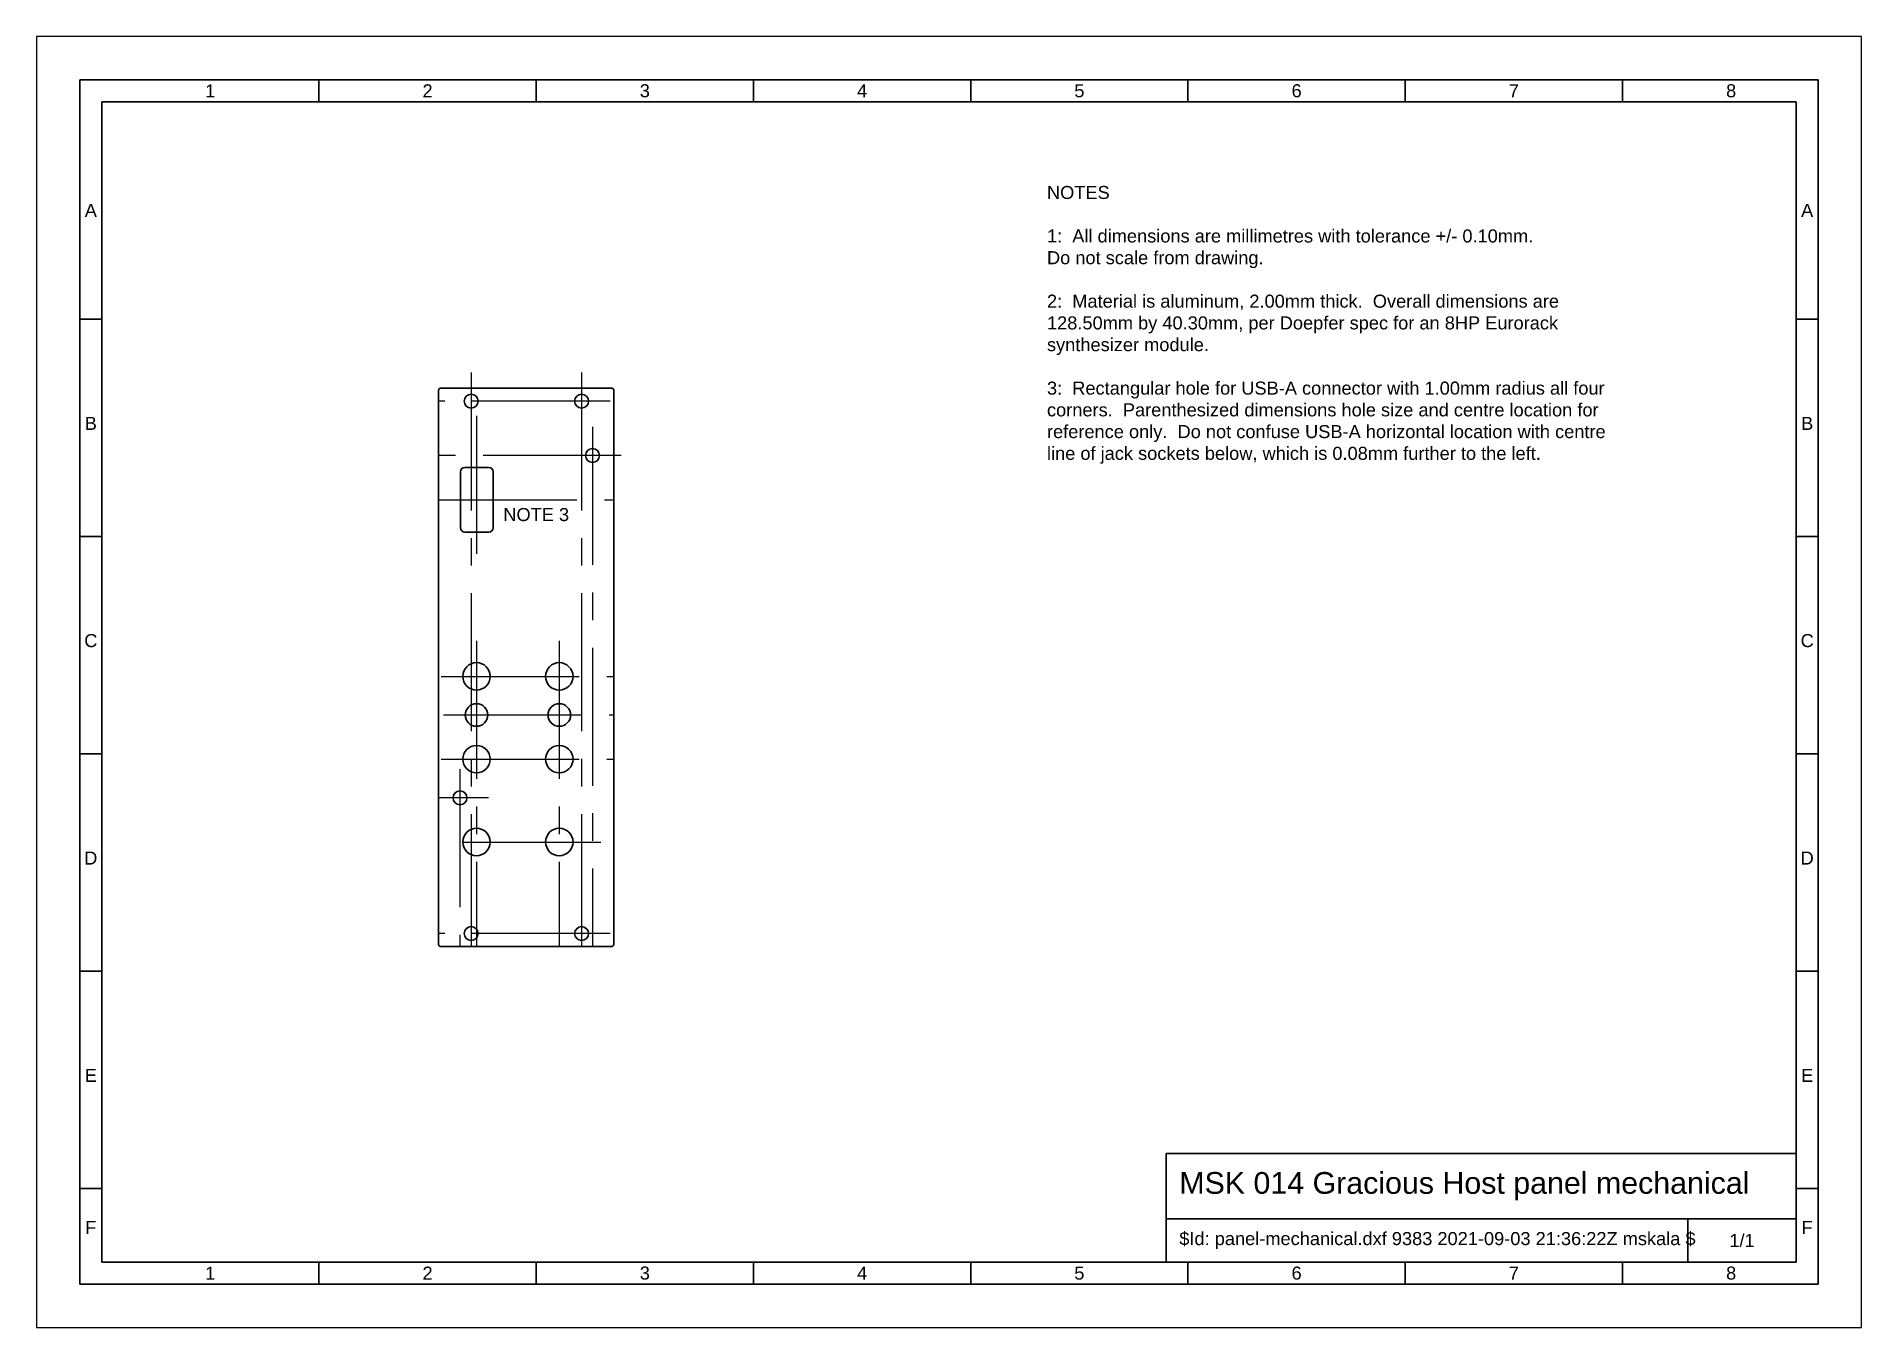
# Model space of a CAD drawing. Header units: millimetres. Extents: x 0 to 420, y 0 to 297.
import ezdxf

# ---------------------------------------------------------------- set-up
doc = ezdxf.new("R2010")
doc.units = ezdxf.units.MM
doc.linetypes.add('CENTER', pattern=[50.8, 31.75, -6.35, 6.35, -6.35])
for name, color, linetype, lineweight, true_color in [('centre lines', 14, 'CENTER', 25, 0x800000), ('frame', 5, 'Continuous', 35, 0x0000ff), ('holes', 7, 'Continuous', 35, 0x000000), ('notes', 94, 'Continuous', 25, 0x008000), ('outlines', 7, 'Continuous', 35, 0x000000), ('paper outline', 1, 'Continuous', 25, 0xff0000)]:
    doc.layers.add(name, color=color, linetype=linetype, lineweight=lineweight, true_color=true_color)
doc.styles.add('textstyle0', font='')
doc.styles.add('textstyle1', font='')
doc.styles.add('textstyle10', font='')
doc.styles.add('textstyle11', font='')
doc.styles.add('textstyle12', font='')
doc.styles.add('textstyle13', font='')
doc.styles.add('textstyle14', font='')
doc.styles.add('textstyle15', font='')
doc.styles.add('textstyle16', font='')
doc.styles.add('textstyle17', font='')
doc.styles.add('textstyle18', font='')
doc.styles.add('textstyle19', font='')
doc.styles.add('textstyle2', font='')
doc.styles.add('textstyle20', font='')
doc.styles.add('textstyle21', font='')
doc.styles.add('textstyle22', font='')
doc.styles.add('textstyle23', font='')
doc.styles.add('textstyle24', font='')
doc.styles.add('textstyle25', font='')
doc.styles.add('textstyle26', font='')
doc.styles.add('textstyle27', font='')
doc.styles.add('textstyle28', font='')
doc.styles.add('textstyle29', font='')
doc.styles.add('textstyle3', font='')
doc.styles.add('textstyle30', font='')
doc.styles.add('textstyle31', font='')
doc.styles.add('textstyle32', font='')
doc.styles.add('textstyle4', font='')
doc.styles.add('textstyle5', font='')
doc.styles.add('textstyle6', font='')
doc.styles.add('textstyle7', font='')
doc.styles.add('textstyle8', font='')
doc.styles.add('textstyle9', font='')
doc.styles.get('textstyle0').set_extended_font_data('Liberation Sans')
doc.styles.get('textstyle1').set_extended_font_data('Nimbus Sans L')
doc.styles.get('textstyle10').set_extended_font_data('Nimbus Sans L')
doc.styles.get('textstyle11').set_extended_font_data('Nimbus Sans L')
doc.styles.get('textstyle12').set_extended_font_data('Nimbus Sans L')
doc.styles.get('textstyle13').set_extended_font_data('Nimbus Sans L')
doc.styles.get('textstyle14').set_extended_font_data('Nimbus Sans L')
doc.styles.get('textstyle15').set_extended_font_data('Nimbus Sans L')
doc.styles.get('textstyle16').set_extended_font_data('Nimbus Sans L')
doc.styles.get('textstyle17').set_extended_font_data('Nimbus Sans L')
doc.styles.get('textstyle18').set_extended_font_data('Nimbus Sans L')
doc.styles.get('textstyle19').set_extended_font_data('Nimbus Sans L')
doc.styles.get('textstyle2').set_extended_font_data('Nimbus Sans L')
doc.styles.get('textstyle20').set_extended_font_data('Nimbus Sans L')
doc.styles.get('textstyle21').set_extended_font_data('Nimbus Sans L')
doc.styles.get('textstyle22').set_extended_font_data('Nimbus Sans L')
doc.styles.get('textstyle23').set_extended_font_data('Nimbus Sans L')
doc.styles.get('textstyle24').set_extended_font_data('Nimbus Sans L')
doc.styles.get('textstyle25').set_extended_font_data('Nimbus Sans L')
doc.styles.get('textstyle26').set_extended_font_data('Nimbus Sans L')
doc.styles.get('textstyle27').set_extended_font_data('Nimbus Sans L')
doc.styles.get('textstyle28').set_extended_font_data('Nimbus Sans L')
doc.styles.get('textstyle29').set_extended_font_data('Nimbus Sans L')
doc.styles.get('textstyle3').set_extended_font_data('Nimbus Sans L')
doc.styles.get('textstyle30').set_extended_font_data('Nimbus Sans L')
doc.styles.get('textstyle31').set_extended_font_data('Nimbus Sans L')
doc.styles.get('textstyle32').set_extended_font_data('Liberation Sans')
doc.styles.get('textstyle4').set_extended_font_data('Nimbus Sans L')
doc.styles.get('textstyle5').set_extended_font_data('Nimbus Sans L')
doc.styles.get('textstyle6').set_extended_font_data('Nimbus Sans L')
doc.styles.get('textstyle7').set_extended_font_data('Nimbus Sans L')
doc.styles.get('textstyle8').set_extended_font_data('Nimbus Sans L')
doc.styles.get('textstyle9').set_extended_font_data('Nimbus Sans L')

msp = doc.modelspace()

# ---------------------------------------------------------------- linework, layer by layer
at = {"layer": 'centre lines'}
for p, q in [((100.05, 219.72), (100.05, 87.62)), ((125.45, 219.72), (125.45, 87.62)), ((101.35, 177.99), (101.35, 216.12)), ((132.05, 213.12), (92.55, 213.12)), ((127.94, 207.19), (127.94, 87.62)), ((134.54, 200.59), (92.55, 200.59)), ((92.59, 190.44), (132.85, 190.44)), ((101.27, 157.95), (101.27, 87.62)), ((120.32, 157.95), (120.32, 87.62)), ((93.12, 149.8), (132.85, 149.8)), ((93.67, 140.91), (132.85, 140.91)), ((93.12, 130.75), (132.85, 130.75)), ((97.46, 128.45), (97.46, 87.62)), ((104.06, 121.86), (92.55, 121.86)), ((98.12, 111.69), (132.85, 111.69)), ((132.05, 90.62), (92.55, 90.62))]:
    msp.add_line(p, q, dxfattribs=at)
at = {"layer": 'frame'}
for p, q in [((10, 287), (10, 10)), ((410, 287), (10, 287)), ((65, 287), (65, 282)), ((115, 287), (115, 282)), ((165, 287), (165, 282)), ((215, 287), (215, 282)), ((265, 287), (265, 282)), ((315, 287), (315, 282)), ((365, 287), (365, 282)), ((410, 10), (410, 287)), ((15, 282), (15, 15)), ((405, 282), (15, 282)), ((405, 15), (405, 282)), ((15, 232), (10, 232)), ((410, 232), (405, 232)), ((15, 182), (10, 182)), ((410, 182), (405, 182)), ((15, 132), (10, 132)), ((410, 132), (405, 132)), ((15, 82), (10, 82)), ((410, 82), (405, 82)), ((260, 40), (405, 40)), ((260, 25), (260, 40)), ((15, 32), (10, 32)), ((410, 32), (405, 32)), ((260, 25), (405, 25)), ((260, 15), (260, 25)), ((380, 15), (380, 25)), ((15, 15), (405, 15)), ((65, 15), (65, 10)), ((115, 15), (115, 10)), ((165, 15), (165, 10)), ((215, 15), (215, 10)), ((265, 15), (265, 10)), ((315, 15), (315, 10)), ((365, 15), (365, 10)), ((10, 10), (410, 10))]:
    msp.add_line(p, q, dxfattribs=at)
at = {"layer": 'holes'}
for p, q in [((98.59, 197.88), (104.11, 197.88)), ((97.59, 183.99), (97.59, 196.88)), ((105.11, 196.88), (105.11, 183.99)), ((104.11, 182.99), (98.59, 182.99))]:
    msp.add_line(p, q, dxfattribs=at)
for centre, radius in [((100.05, 213.12), 1.6), ((125.45, 213.12), 1.6), ((127.94, 200.59), 1.6), ((101.27, 149.8), 3.15), ((120.32, 149.8), 3.15), ((101.27, 140.91), 2.6), ((120.32, 140.91), 2.6), ((101.27, 130.75), 3.15), ((120.32, 130.75), 3.15), ((97.46, 121.86), 1.6), ((101.27, 111.69), 3.15), ((120.32, 111.69), 3.15), ((100.05, 90.62), 1.6), ((125.45, 90.62), 1.6)]:
    msp.add_circle(centre, radius, dxfattribs=at)
for centre, start, end in [((98.59, 196.88), 90, 180), ((104.11, 196.88), 0, 90), ((98.59, 183.99), 180, 270), ((104.11, 183.99), 270, 0)]:
    msp.add_arc(centre, 1, start, end, dxfattribs=at)
at = {"layer": 'outlines'}
for p, q in [((92.55, 88.12), (92.55, 215.62)), ((93.05, 216.12), (132.35, 216.12)), ((132.85, 215.62), (132.85, 88.12)), ((93.05, 87.62), (132.35, 87.62))]:
    msp.add_line(p, q, dxfattribs=at)
for centre, start, end in [((93.05, 215.62), 90, 180), ((132.35, 215.62), 0, 90), ((93.05, 88.12), 180, 270), ((132.35, 88.12), 270, 0)]:
    msp.add_arc(centre, 0.5, start, end, dxfattribs=at)
at = {"layer": 'paper outline'}
for p, q in [((0, 297), (0, 0)), ((420, 297), (0, 297)), ((420, 0), (420, 297)), ((0, 0), (420, 0))]:
    msp.add_line(p, q, dxfattribs=at)

# ---------------------------------------------------------------- texts
at = {"layer": 'frame'}
for s, insert, char_height, attachment_point, style in [('1', (40, 284.5), 3, 5, 'textstyle18'), ('2', (90, 284.5), 3, 5, 'textstyle16'), ('3', (140, 284.5), 3, 5, 'textstyle14'), ('4', (190, 284.5), 3, 5, 'textstyle12'), ('5', (240, 284.5), 3, 5, 'textstyle10'), ('6', (290, 284.5), 3, 5, 'textstyle8'), ('7', (340, 284.5), 3, 5, 'textstyle6'), ('8', (390, 284.5), 3, 5, 'textstyle4'), ('A', (12.5, 257), 3, 5, 'textstyle30'), ('A', (407.5, 257), 3, 5, 'textstyle31'), ('B', (12.5, 208), 3, 5, 'textstyle28'), ('B', (407.5, 208), 3, 5, 'textstyle29'), ('C', (12.5, 158), 3, 5, 'textstyle26'), ('C', (407.5, 158), 3, 5, 'textstyle27'), ('D', (12.5, 108), 3, 5, 'textstyle24'), ('D', (407.5, 108), 3, 5, 'textstyle25'), ('E', (12.5, 58), 3, 5, 'textstyle22'), ('E', (407.5, 58), 3, 5, 'textstyle23'), ('MSK 014 Gracious Host panel mechanical', (263, 32.5), 5, 4, 'textstyle2'), ('F', (12.5, 23), 3, 5, 'textstyle20'), ('$Id: panel-mechanical.dxf 9383 2021-09-03 21:36:22Z mskala $', (263, 20), 3, 4, 'textstyle3'), ('1/1', (392.5, 20), 3, 5, 'textstyle1'), ('F', (407.5, 23), 3, 5, 'textstyle21'), ('1', (40, 12.5), 3, 5, 'textstyle19'), ('2', (90, 12.5), 3, 5, 'textstyle17'), ('3', (140, 12.5), 3, 5, 'textstyle15'), ('4', (190, 12.5), 3, 5, 'textstyle13'), ('5', (240, 12.5), 3, 5, 'textstyle11'), ('6', (290, 12.5), 3, 5, 'textstyle9'), ('7', (340, 12.5), 3, 5, 'textstyle7'), ('8', (390, 12.5), 3, 5, 'textstyle5')]:
    msp.add_mtext(s, dxfattribs=dict(at, insert=insert, char_height=char_height, attachment_point=attachment_point, style=style))
at = {"layer": 'notes', "char_height": 1}
for s, insert, attachment_point, style in [('\\H3;NOTES\\P\\P1:  All dimensions are millimetres with tolerance +/- 0.10mm.\\PDo not scale from drawing.\\P\\P2:  Material is aluminum, 2.00mm thick.  Overall dimensions are\\P128.50mm by 40.30mm, per Doepfer spec for an 8HP Eurorack\\Psynthesizer module.\\P\\P3:  Rectangular hole for USB-A connector with 1.00mm radius all four\\Pcorners.  Parenthesized dimensions hole size and centre location for\\Preference only.  Do not confuse USB-A horizontal location with centre\\Pline of jack sockets below, which is 0.08mm further to the left.', (232.55, 262.62), 1, 'textstyle0'), ('\\H3;NOTE 3', (115, 187), 5, 'textstyle32')]:
    msp.add_mtext(s, dxfattribs=dict(at, insert=insert, attachment_point=attachment_point, style=style))

doc.saveas('drawing.dxf')
